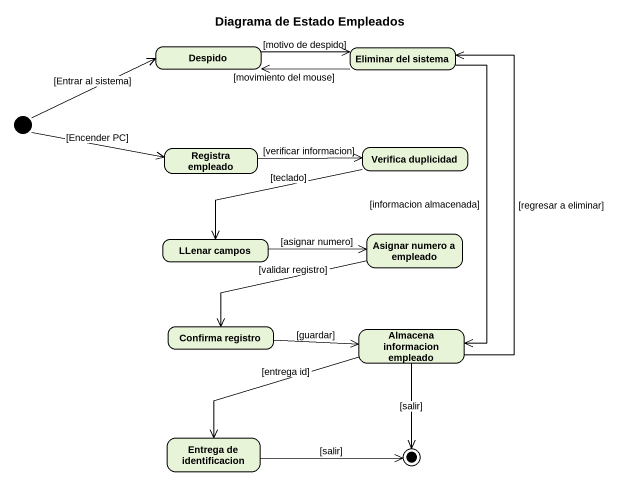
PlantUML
@startuml
title Diagrama de Estado Empleados
hide empty description
state Despido
state "Eliminar del sistema" as Eliminar_del_sistema
state "Registra empleado" as Registra_empleado
state "Verifica duplicidad" as Verifica_duplicidad
state "Asignar numero a empleado" as Asignar_numero_a_empleado
state "LLenar campos" as LLenar_campos
state "Confirma registro" as Confirma_registro
state "Almacena informacion empleado" as Almacena_informacion
state "Entrega de identificacion" as Entrega_de_identificacion
[*] -right-> Despido : [Entrar al sistema]
[*] -right-> Registra_empleado : [Encender PC]
Despido -right-> Eliminar_del_sistema : [motivo de despido]
Eliminar_del_sistema -left-> Despido : [movimiento del mouse]
Eliminar_del_sistema --> Almacena_informacion : [informacion almacenada]
Registra_empleado -right-> Verifica_duplicidad : [verificar informacion]
Verifica_duplicidad -left-> LLenar_campos : [teclado]
Asignar_numero_a_empleado -left-> Confirma_registro : [validar registro]
LLenar_campos -right-> Asignar_numero_a_empleado : [asignar numero]
Confirma_registro -right-> Almacena_informacion : [guardar]
Almacena_informacion -up-> Eliminar_del_sistema : [regresar a eliminar]
Almacena_informacion -left-> Entrega_de_identificacion : [entrega id]
Almacena_informacion --> [*] : [salir]
Entrega_de_identificacion -right-> [*] : [salir]
@enduml
